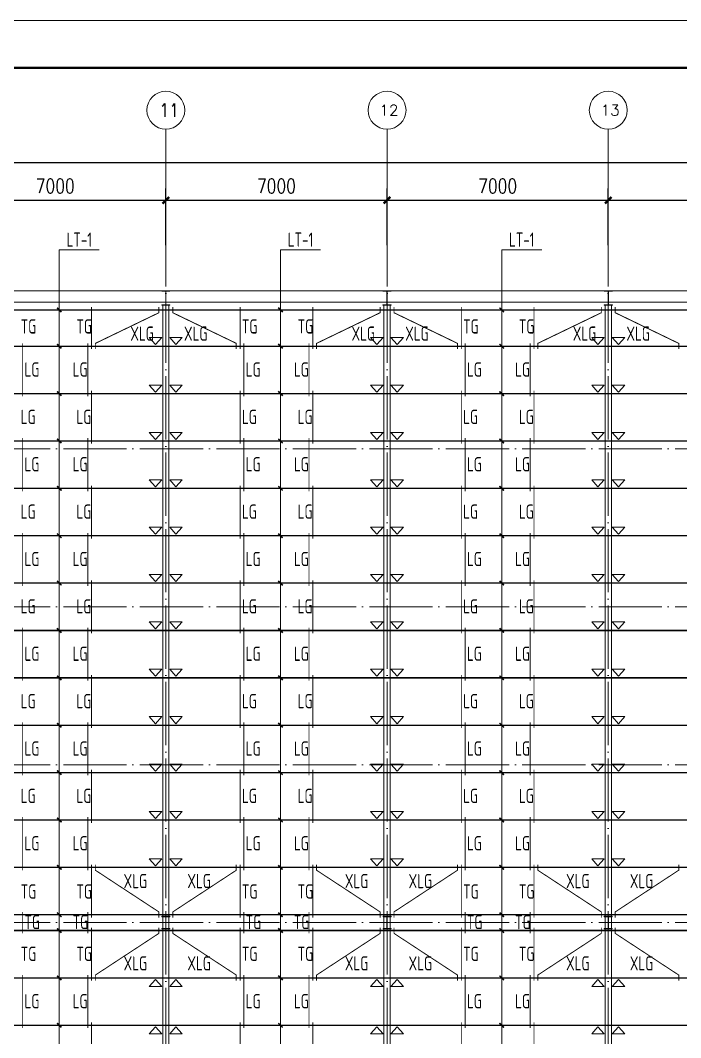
# Model space of a CAD drawing. Header units: millimetres. Extents: x 19781 to 898973, y -947928 to -267362.
# Drawn here: x 509533 to 530426, y -605011 to -572803 of the extents above; entities that cross this region are included whole.
import ezdxf

# ---------------------------------------------------------------- set-up
doc = ezdxf.new("R2010")
doc.units = ezdxf.units.MM
doc.header["$LTSCALE"] = 100
doc.linetypes.add('CENTER', pattern=[50.8, 31.75, -6.35, 6.35, -6.35])
doc.linetypes.add('DOTE', pattern=[2.42, 2, -0.2, 0.02, -0.2])
doc.layers.get('0').update_dxf_attribs({"lineweight": 18})
for name, color, linetype, lineweight in [('10', 7, 'Continuous', 18), ('AXIS', 3, 'Continuous', 18), ('AXIS_TEXT', 7, 'Continuous', 18), ('BORDER', 7, 'Continuous', 18), ('C', 6, 'CENTER', 18), ('DOTE', 1, 'DOTE', 18), ('PUB_DIM', 3, 'Continuous', 18), ('THICK', 6, 'Continuous', 18), ('卫浴', 7, 'Continuous', 18), ('数字', 3, 'Continuous', 20), ('构件号', 1, 'Continuous', 18), ('系杆支撑', 2, 'Continuous', 18), ('钢柱', 4, 'Continuous', 20), ('钢梁', 4, 'Continuous', 5)]:
    doc.layers.add(name, color=color, linetype=linetype, lineweight=lineweight)
doc.styles.add('_TCH_AXIS', font='complex.shx', dxfattribs={"bigfont": 'gbcbig.shx'})
doc.styles.add('COMPLEX', font='complex.shx', dxfattribs={"bigfont": 'gbcbig.shx'})
doc.styles.add('dim_font', font='simplex.shx', dxfattribs={"width": 0.8, "bigfont": 'gbcbig.shx'})
doc.styles.add('TSSD_REIN', font='tssdeng.shx', dxfattribs={"width": 0.7, "bigfont": 'hztxt.shx'})
doc.dimstyles.new('DIMN150', dxfattribs={"dimscale": 1.5, "dimtxt": 300, "dimasz": 1, "dimexe": 250, "dimexo": 300, "dimgap": 150, "dimtad": 1, "dimdec": 0, "dimzin": 0, "dimdsep": 46, "dimtxsty": 'dim_font', "dimblk": '_CAXARROW', "dimcen": 0.09, "dimdle": 2, "dimclrt": 7, "dimadec": 0, "dimazin": 0, "dimtfac": 1, "dimtdec": 0, "dimtix": 1, "dimtmove": 2, "dimatfit": 3, "dimfxl": 1, "dimtolj": 1, "dimtzin": 0, "dimarcsym": 0})
pattern_1 = [(45, (0, 0), (-7.07106781, 7.07106781), []), (45, (0, 2.5), (-7.07106781, 7.07106781), [])]

# ---------------------------------------------------------------- blocks, each defined once
blk = doc.blocks.new('_DIMX')
blk.add_line((-150, 0), (150, 0))
blk.add_lwpolyline([(-70, -70, 50, 50, 0), (70, 70, 50, 50, 0)], format="xyseb")
blk = doc.blocks.new('*X154')
at = {"layer": 'AXIS', "color": 0, "lineweight": -2, "transparency": 16777216}
for p, q in [((507136, -579920), (507136, -578123)), ((514136, -579920), (514136, -578123)), ((507138, -578498), (514135, -578498))]:
    blk.add_line(p, q, dxfattribs=at)
at = {"layer": 'AXIS', "color": 0, "lineweight": -2, "transparency": 16777216, "xscale": 1.5, "yscale": 1.5, "zscale": 1.5, "rotation": 180}
blk.add_blockref('_DIMX', (507136, -578498), dxfattribs=at)
at = {"layer": 'AXIS', "color": 0, "lineweight": -2, "transparency": 16777216, "xscale": 1.5, "yscale": 1.5, "zscale": 1.5}
blk.add_blockref('_DIMX', (514136, -578498), dxfattribs=at)
at = {"layer": 'AXIS', "color": 7, "transparency": 16777216, "insert": (510636, -578048), "char_height": 450, "width": 3805.71, "attachment_point": 5, "style": 'dim_font'}
blk.add_mtext('7000', dxfattribs=at)
blk = doc.blocks.new('_CAXARROW')
blk.add_hatch(color=0).paths.add_polyline_path([(0, 0), (-1, 0.125), (-1, -0.125)], flags=0)
blk = doc.blocks.new('*X155')
at = {"layer": 'AXIS', "color": 0, "lineweight": -2, "transparency": 16777216}
for p, q in [((514136, -579920), (514136, -578123)), ((521136, -579920), (521136, -578123)), ((514138, -578498), (521135, -578498))]:
    blk.add_line(p, q, dxfattribs=at)
at = {"layer": 'AXIS', "color": 0, "lineweight": -2, "transparency": 16777216, "xscale": 1.5, "yscale": 1.5, "zscale": 1.5, "rotation": 180}
blk.add_blockref('_DIMX', (514136, -578498), dxfattribs=at)
at = {"layer": 'AXIS', "color": 0, "lineweight": -2, "transparency": 16777216, "xscale": 1.5, "yscale": 1.5, "zscale": 1.5}
blk.add_blockref('_DIMX', (521136, -578498), dxfattribs=at)
at = {"layer": 'AXIS', "color": 7, "transparency": 16777216, "insert": (517636, -578048), "char_height": 450, "width": 3805.71, "attachment_point": 5, "style": 'dim_font'}
blk.add_mtext('7000', dxfattribs=at)
blk = doc.blocks.new('*X156')
at = {"layer": 'AXIS', "color": 0, "lineweight": -2, "transparency": 16777216}
for p, q in [((521136, -579920), (521136, -578123)), ((528136, -579920), (528136, -578123)), ((521138, -578498), (528135, -578498))]:
    blk.add_line(p, q, dxfattribs=at)
at = {"layer": 'AXIS', "color": 0, "lineweight": -2, "transparency": 16777216, "xscale": 1.5, "yscale": 1.5, "zscale": 1.5, "rotation": 180}
blk.add_blockref('_DIMX', (521136, -578498), dxfattribs=at)
at = {"layer": 'AXIS', "color": 0, "lineweight": -2, "transparency": 16777216, "xscale": 1.5, "yscale": 1.5, "zscale": 1.5}
blk.add_blockref('_DIMX', (528136, -578498), dxfattribs=at)
at = {"layer": 'AXIS', "color": 7, "transparency": 16777216, "insert": (524636, -578048), "char_height": 450, "width": 3805.71, "attachment_point": 5, "style": 'dim_font'}
blk.add_mtext('7000', dxfattribs=at)
blk = doc.blocks.new('*X157')
at = {"layer": 'AXIS', "color": 0, "lineweight": -2, "transparency": 16777216}
for p, q in [((528136, -579920), (528136, -578123)), ((535136, -579920), (535136, -578123)), ((528138, -578498), (535135, -578498))]:
    blk.add_line(p, q, dxfattribs=at)
at = {"layer": 'AXIS', "color": 0, "lineweight": -2, "transparency": 16777216, "xscale": 1.5, "yscale": 1.5, "zscale": 1.5, "rotation": 180}
blk.add_blockref('_DIMX', (528136, -578498), dxfattribs=at)
at = {"layer": 'AXIS', "color": 0, "lineweight": -2, "transparency": 16777216, "xscale": 1.5, "yscale": 1.5, "zscale": 1.5}
blk.add_blockref('_DIMX', (535136, -578498), dxfattribs=at)
at = {"layer": 'AXIS', "color": 7, "transparency": 16777216, "insert": (531636, -578048), "char_height": 450, "width": 3805.71, "attachment_point": 5, "style": 'dim_font'}
blk.add_mtext('7000', dxfattribs=at)
blk = doc.blocks.new('_AXISO')
blk.add_circle((0, 0), 0.5)
at = {"layer": 'AXIS_TEXT', "style": 'COMPLEX', "width": 1.04167}
blk.add_attdef('A', (-0.25, -0.28), '', height=0.56, dxfattribs=at)
blk = doc.blocks.new('*X160')
at = {"layer": 'AXIS', "color": 0, "lineweight": -2, "transparency": 16777216}
for p, q in [((444136, -579620), (444136, -576923)), ((542136, -579620), (542136, -576923)), ((444138, -577298), (542135, -577298))]:
    blk.add_line(p, q, dxfattribs=at)
at = {"layer": 'AXIS', "color": 0, "lineweight": -2, "transparency": 16777216, "xscale": 1.5, "yscale": 1.5, "zscale": 1.5, "rotation": 180}
blk.add_blockref('_DIMX', (444136, -577298), dxfattribs=at)
at = {"layer": 'AXIS', "color": 0, "lineweight": -2, "transparency": 16777216, "xscale": 1.5, "yscale": 1.5, "zscale": 1.5}
blk.add_blockref('_DIMX', (542136, -577298), dxfattribs=at)
at = {"layer": 'AXIS', "color": 7, "transparency": 16777216, "insert": (493136, -576848), "char_height": 450, "width": 4834.29, "attachment_point": 5, "style": 'dim_font'}
blk.add_mtext('98000', dxfattribs=at)

msp = doc.modelspace()

# ---------------------------------------------------------------- hatches: boundary and pattern name
at = {"layer": '10', "ltscale": 100}
h = msp.add_hatch(dxfattribs=at)
h.set_pattern_fill('金属', color=256, style=0, pattern_type=0)
h.set_pattern_definition(pattern_1)
h.paths.add_polyline_path([(514140.21, -581382.05), (514266.21, -581382.05), (514266.21, -581370.05), (514006.21, -581370.05), (514006.21, -581382.05), (514132.21, -581382.05), (514132.21, -581808.05), (514006.21, -581808.05), (514006.21, -581820.05), (514266.21, -581820.05), (514266.21, -581808.05), (514140.21, -581808.05)], flags=0)
h = msp.add_hatch(dxfattribs=at)
h.set_pattern_fill('金属', color=256, style=0, pattern_type=0)
h.set_pattern_definition(pattern_1)
h.paths.add_polyline_path([(521140.21, -581382.05), (521266.21, -581382.05), (521266.21, -581370.05), (521006.21, -581370.05), (521006.21, -581382.05), (521132.21, -581382.05), (521132.21, -581808.05), (521006.21, -581808.05), (521006.21, -581820.05), (521266.21, -581820.05), (521266.21, -581808.05), (521140.21, -581808.05)], flags=0)
h = msp.add_hatch(dxfattribs=at)
h.set_pattern_fill('金属', color=256, style=0, pattern_type=0)
h.set_pattern_definition(pattern_1)
h.paths.add_polyline_path([(528140.21, -581382.05), (528266.21, -581382.05), (528266.21, -581370.05), (528006.21, -581370.05), (528006.21, -581382.05), (528132.21, -581382.05), (528132.21, -581808.05), (528006.21, -581808.05), (528006.21, -581820.05), (528266.21, -581820.05), (528266.21, -581808.05), (528140.21, -581808.05)], flags=0)
h = msp.add_hatch(dxfattribs=at)
h.set_pattern_fill('金属', color=256, style=0, pattern_type=0)
h.set_pattern_definition(pattern_1)
h.paths.add_polyline_path([(514140.21, -601182.05), (514261.21, -601182.05), (514261.21, -601170.05), (514011.21, -601170.05), (514011.21, -601182.05), (514132.21, -601182.05), (514132.21, -601558.05), (514011.21, -601558.05), (514011.21, -601570.05), (514261.21, -601570.05), (514261.21, -601558.05), (514140.21, -601558.05)], flags=0)
h = msp.add_hatch(dxfattribs=at)
h.set_pattern_fill('金属', color=256, style=0, pattern_type=0)
h.set_pattern_definition(pattern_1)
h.paths.add_polyline_path([(521140.21, -601182.05), (521261.21, -601182.05), (521261.21, -601170.05), (521011.21, -601170.05), (521011.21, -601182.05), (521132.21, -601182.05), (521132.21, -601558.05), (521011.21, -601558.05), (521011.21, -601570.05), (521261.21, -601570.05), (521261.21, -601558.05), (521140.21, -601558.05)], flags=0)
h = msp.add_hatch(dxfattribs=at)
h.set_pattern_fill('金属', color=256, style=0, pattern_type=0)
h.set_pattern_definition(pattern_1)
h.paths.add_polyline_path([(528140.21, -601182.05), (528261.21, -601182.05), (528261.21, -601170.05), (528011.21, -601170.05), (528011.21, -601182.05), (528132.21, -601182.05), (528132.21, -601558.05), (528011.21, -601558.05), (528011.21, -601570.05), (528261.21, -601570.05), (528261.21, -601558.05), (528140.21, -601558.05)], flags=0)

# ---------------------------------------------------------------- linework, layer by layer
at = {"layer": 'AXIS'}
for p, q in [((514136.21, -580370.05), (514136.21, -576248.05)), ((521136.21, -580370.05), (521136.21, -576248.05)), ((528136.21, -580370.05), (528136.21, -576248.05))]:
    msp.add_line(p, q, dxfattribs=at)
at = {"layer": 'BORDER'}
msp.add_lwpolyline([(431826, -635802.53), (431826, -572802.53), (565476, -572802.53), (565476, -635802.53)], close=True, dxfattribs=at)
msp.add_lwpolyline([(435576, -634302.53, 75, 75, 0), (435576, -574302.53, 75, 75, 0), (563976, -574302.53, 75, 75, 0), (563976, -634302.53, 75, 75, 0)], format="xyseb", close=True, dxfattribs=at)
at = {"layer": 'C'}
for points in [[(510694.21, -581900.05, 50, 50, 0), (510834.21, -582040.05, 50, 50, 0)], [(517694.21, -581900.05, 50, 50, 0), (517834.21, -582040.05, 50, 50, 0)], [(524694.21, -581900.05, 50, 50, 0), (524834.21, -582040.05, 50, 50, 0)], [(510694.21, -583050.05, 50, 50, 0), (510834.21, -583190.05, 50, 50, 0)], [(517694.21, -583050.05, 50, 50, 0), (517834.21, -583190.05, 50, 50, 0)], [(524694.21, -583050.05, 50, 50, 0), (524834.21, -583190.05, 50, 50, 0)], [(510694.21, -584550.05, 50, 50, 0), (510834.21, -584690.05, 50, 50, 0)], [(517694.21, -584550.05, 50, 50, 0), (517834.21, -584690.05, 50, 50, 0)], [(524694.21, -584550.05, 50, 50, 0), (524834.21, -584690.05, 50, 50, 0)], [(510694.21, -586050.05, 50, 50, 0), (510834.21, -586190.05, 50, 50, 0)], [(517694.21, -586050.05, 50, 50, 0), (517834.21, -586190.05, 50, 50, 0)], [(524694.21, -586050.05, 50, 50, 0), (524834.21, -586190.05, 50, 50, 0)], [(510694.21, -587550.05, 50, 50, 0), (510834.21, -587690.05, 50, 50, 0)], [(517694.21, -587550.05, 50, 50, 0), (517834.21, -587690.05, 50, 50, 0)], [(524694.21, -587550.05, 50, 50, 0), (524834.21, -587690.05, 50, 50, 0)], [(510694.21, -589050.05, 50, 50, 0), (510834.21, -589190.05, 50, 50, 0)], [(517694.21, -589050.05, 50, 50, 0), (517834.21, -589190.05, 50, 50, 0)], [(524694.21, -589050.05, 50, 50, 0), (524834.21, -589190.05, 50, 50, 0)], [(510694.21, -590550.05, 50, 50, 0), (510834.21, -590690.05, 50, 50, 0)], [(517694.21, -590550.05, 50, 50, 0), (517834.21, -590690.05, 50, 50, 0)], [(524694.21, -590550.05, 50, 50, 0), (524834.21, -590690.05, 50, 50, 0)], [(510694.21, -592050.05, 50, 50, 0), (510834.21, -592190.05, 50, 50, 0)], [(517694.21, -592050.05, 50, 50, 0), (517834.21, -592190.05, 50, 50, 0)], [(524694.21, -592050.05, 50, 50, 0), (524834.21, -592190.05, 50, 50, 0)], [(510694.21, -593550.05, 50, 50, 0), (510834.21, -593690.05, 50, 50, 0)], [(517694.21, -593550.05, 50, 50, 0), (517834.21, -593690.05, 50, 50, 0)], [(524694.21, -593550.05, 50, 50, 0), (524834.21, -593690.05, 50, 50, 0)], [(510694.21, -595050.05, 50, 50, 0), (510834.21, -595190.05, 50, 50, 0)], [(517694.21, -595050.05, 50, 50, 0), (517834.21, -595190.05, 50, 50, 0)], [(524694.21, -595050.05, 50, 50, 0), (524834.21, -595190.05, 50, 50, 0)], [(510694.21, -596550.05, 50, 50, 0), (510834.21, -596690.05, 50, 50, 0)], [(517694.21, -596550.05, 50, 50, 0), (517834.21, -596690.05, 50, 50, 0)], [(524694.21, -596550.05, 50, 50, 0), (524834.21, -596690.05, 50, 50, 0)], [(510694.21, -598050.05, 50, 50, 0), (510834.21, -598190.05, 50, 50, 0)], [(517694.21, -598050.05, 50, 50, 0), (517834.21, -598190.05, 50, 50, 0)], [(524694.21, -598050.05, 50, 50, 0), (524834.21, -598190.05, 50, 50, 0)], [(510694.21, -599550.05, 50, 50, 0), (510834.21, -599690.05, 50, 50, 0)], [(517694.21, -599550.05, 50, 50, 0), (517834.21, -599690.05, 50, 50, 0)], [(524694.21, -599550.05, 50, 50, 0), (524834.21, -599690.05, 50, 50, 0)], [(510694.21, -601050.05, 50, 50, 0), (510834.21, -601190.05, 50, 50, 0)], [(517694.21, -601050.05, 50, 50, 0), (517834.21, -601190.05, 50, 50, 0)], [(524694.21, -601050.05, 50, 50, 0), (524834.21, -601190.05, 50, 50, 0)], [(510694.21, -601550.05, 50, 50, 0), (510834.21, -601690.05, 50, 50, 0)], [(517694.21, -601550.05, 50, 50, 0), (517834.21, -601690.05, 50, 50, 0)], [(524694.21, -601550.05, 50, 50, 0), (524834.21, -601690.05, 50, 50, 0)], [(510694.21, -603050.05, 50, 50, 0), (510834.21, -603190.05, 50, 50, 0)], [(517694.21, -603050.05, 50, 50, 0), (517834.21, -603190.05, 50, 50, 0)], [(524694.21, -603050.05, 50, 50, 0), (524834.21, -603190.05, 50, 50, 0)], [(510694.21, -604550.05, 50, 50, 0), (510834.21, -604690.05, 50, 50, 0)], [(517694.21, -604550.05, 50, 50, 0), (517834.21, -604690.05, 50, 50, 0)], [(524694.21, -604550.05, 50, 50, 0), (524834.21, -604690.05, 50, 50, 0)]]:
    msp.add_lwpolyline(points, format="xyseb", dxfattribs=at)
at = {"layer": 'DOTE', "linetype": 'DOTE', "ltscale": 10}
for p, q in [((514136.21, -622370.05), (514136.21, -580370.05)), ((521136.21, -622370.05), (521136.21, -580370.05)), ((528136.21, -622370.05), (528136.21, -580370.05)), ((443136.21, -581370.05), (543136.21, -581370.05)), ((443136.21, -586370.05), (543136.21, -586370.05)), ((443136.21, -591370.05), (543136.21, -591370.05)), ((443136.21, -596370.05), (543136.21, -596370.05)), ((443136.21, -601370.05), (543136.21, -601370.05))]:
    msp.add_line(p, q, dxfattribs=at)
at = {"layer": 'PUB_DIM', "color": 6, "linetype": 'Continuous'}
for points in [[(514009.39, -582847.79), (513811.04, -583070.41), (513612.68, -582847.79)], [(514656.39, -582847.79), (514458.04, -583070.41), (514259.68, -582847.79)], [(521009.39, -582847.79), (520811.04, -583070.41), (520612.68, -582847.79)], [(521656.39, -582847.79), (521458.04, -583070.41), (521259.68, -582847.79)], [(528009.39, -582847.79), (527811.04, -583070.41), (527612.68, -582847.79)], [(528656.39, -582847.79), (528458.04, -583070.41), (528259.68, -582847.79)], [(514009.39, -584347.79), (513811.04, -584570.41), (513612.68, -584347.79)], [(514656.39, -584347.79), (514458.04, -584570.41), (514259.68, -584347.79)], [(521009.39, -584347.79), (520811.04, -584570.41), (520612.68, -584347.79)], [(521656.39, -584347.79), (521458.04, -584570.41), (521259.68, -584347.79)], [(528009.39, -584347.79), (527811.04, -584570.41), (527612.68, -584347.79)], [(528656.39, -584347.79), (528458.04, -584570.41), (528259.68, -584347.79)], [(514009.39, -585847.79), (513811.04, -586070.41), (513612.68, -585847.79)], [(514656.39, -585847.79), (514458.04, -586070.41), (514259.68, -585847.79)], [(521009.39, -585847.79), (520811.04, -586070.41), (520612.68, -585847.79)], [(521656.39, -585847.79), (521458.04, -586070.41), (521259.68, -585847.79)], [(528009.39, -585847.79), (527811.04, -586070.41), (527612.68, -585847.79)], [(528656.39, -585847.79), (528458.04, -586070.41), (528259.68, -585847.79)], [(514009.39, -587347.79), (513811.04, -587570.41), (513612.68, -587347.79)], [(514656.39, -587347.79), (514458.04, -587570.41), (514259.68, -587347.79)], [(521009.39, -587347.79), (520811.04, -587570.41), (520612.68, -587347.79)], [(521656.39, -587347.79), (521458.04, -587570.41), (521259.68, -587347.79)], [(528009.39, -587347.79), (527811.04, -587570.41), (527612.68, -587347.79)], [(528656.39, -587347.79), (528458.04, -587570.41), (528259.68, -587347.79)], [(514009.39, -588847.79), (513811.04, -589070.41), (513612.68, -588847.79)], [(514656.39, -588847.79), (514458.04, -589070.41), (514259.68, -588847.79)], [(521009.39, -588847.79), (520811.04, -589070.41), (520612.68, -588847.79)], [(521656.39, -588847.79), (521458.04, -589070.41), (521259.68, -588847.79)], [(528009.39, -588847.79), (527811.04, -589070.41), (527612.68, -588847.79)], [(528656.39, -588847.79), (528458.04, -589070.41), (528259.68, -588847.79)], [(514009.39, -590347.79), (513811.04, -590570.41), (513612.68, -590347.79)], [(514656.39, -590347.79), (514458.04, -590570.41), (514259.68, -590347.79)], [(521009.39, -590347.79), (520811.04, -590570.41), (520612.68, -590347.79)], [(521656.39, -590347.79), (521458.04, -590570.41), (521259.68, -590347.79)], [(528009.39, -590347.79), (527811.04, -590570.41), (527612.68, -590347.79)], [(528656.39, -590347.79), (528458.04, -590570.41), (528259.68, -590347.79)], [(514009.39, -591847.79), (513811.04, -592070.41), (513612.68, -591847.79)], [(514656.39, -591847.79), (514458.04, -592070.41), (514259.68, -591847.79)], [(521009.39, -591847.79), (520811.04, -592070.41), (520612.68, -591847.79)], [(521656.39, -591847.79), (521458.04, -592070.41), (521259.68, -591847.79)], [(528009.39, -591847.79), (527811.04, -592070.41), (527612.68, -591847.79)], [(528656.39, -591847.79), (528458.04, -592070.41), (528259.68, -591847.79)], [(514009.39, -593347.79), (513811.04, -593570.41), (513612.68, -593347.79)], [(514656.39, -593347.79), (514458.04, -593570.41), (514259.68, -593347.79)], [(521009.39, -593347.79), (520811.04, -593570.41), (520612.68, -593347.79)], [(521656.39, -593347.79), (521458.04, -593570.41), (521259.68, -593347.79)], [(528009.39, -593347.79), (527811.04, -593570.41), (527612.68, -593347.79)], [(528656.39, -593347.79), (528458.04, -593570.41), (528259.68, -593347.79)], [(514009.39, -594847.79), (513811.04, -595070.41), (513612.68, -594847.79)], [(514656.39, -594847.79), (514458.04, -595070.41), (514259.68, -594847.79)], [(521009.39, -594847.79), (520811.04, -595070.41), (520612.68, -594847.79)], [(521656.39, -594847.79), (521458.04, -595070.41), (521259.68, -594847.79)], [(528009.39, -594847.79), (527811.04, -595070.41), (527612.68, -594847.79)], [(528656.39, -594847.79), (528458.04, -595070.41), (528259.68, -594847.79)], [(514009.39, -596347.79), (513811.04, -596570.41), (513612.68, -596347.79)], [(514656.39, -596347.79), (514458.04, -596570.41), (514259.68, -596347.79)], [(521009.39, -596347.79), (520811.04, -596570.41), (520612.68, -596347.79)], [(521656.39, -596347.79), (521458.04, -596570.41), (521259.68, -596347.79)], [(528009.39, -596347.79), (527811.04, -596570.41), (527612.68, -596347.79)], [(528656.39, -596347.79), (528458.04, -596570.41), (528259.68, -596347.79)], [(514009.39, -597847.79), (513811.04, -598070.41), (513612.68, -597847.79)], [(514656.39, -597847.79), (514458.04, -598070.41), (514259.68, -597847.79)], [(521009.39, -597847.79), (520811.04, -598070.41), (520612.68, -597847.79)], [(521656.39, -597847.79), (521458.04, -598070.41), (521259.68, -597847.79)], [(528009.39, -597847.79), (527811.04, -598070.41), (527612.68, -597847.79)], [(528656.39, -597847.79), (528458.04, -598070.41), (528259.68, -597847.79)], [(514009.39, -599347.79), (513811.04, -599570.41), (513612.68, -599347.79)], [(514656.39, -599347.79), (514458.04, -599570.41), (514259.68, -599347.79)], [(521009.39, -599347.79), (520811.04, -599570.41), (520612.68, -599347.79)], [(521656.39, -599347.79), (521458.04, -599570.41), (521259.68, -599347.79)], [(528009.39, -599347.79), (527811.04, -599570.41), (527612.68, -599347.79)], [(528656.39, -599347.79), (528458.04, -599570.41), (528259.68, -599347.79)], [(514009.39, -603392.32), (513811.04, -603169.69), (513612.68, -603392.32)], [(514656.39, -603392.32), (514458.04, -603169.69), (514259.68, -603392.32)], [(521009.39, -603392.32), (520811.04, -603169.69), (520612.68, -603392.32)], [(521656.39, -603392.32), (521458.04, -603169.69), (521259.68, -603392.32)], [(528009.39, -603392.32), (527811.04, -603169.69), (527612.68, -603392.32)], [(528656.39, -603392.32), (528458.04, -603169.69), (528259.68, -603392.32)], [(514009.39, -604892.32), (513811.04, -604669.69), (513612.68, -604892.32)], [(514656.39, -604892.32), (514458.04, -604669.69), (514259.68, -604892.32)], [(521009.39, -604892.32), (520811.04, -604669.69), (520612.68, -604892.32)], [(521656.39, -604892.32), (521458.04, -604669.69), (521259.68, -604892.32)], [(528009.39, -604892.32), (527811.04, -604669.69), (527612.68, -604892.32)], [(528656.39, -604892.32), (528458.04, -604669.69), (528259.68, -604892.32)]]:
    msp.add_lwpolyline(points, close=True, dxfattribs=at)
at = {"layer": 'THICK', "ltscale": 100}
for p, q in [((510764.21, -620770.05), (510764.21, -580069.48)), ((510764.21, -580069.48), (512030.21, -580069.48)), ((517764.21, -620770.05), (517764.21, -580069.48)), ((517764.21, -580069.48), (519030.21, -580069.48)), ((524764.21, -620770.05), (524764.21, -580069.48)), ((524764.21, -580069.48), (526030.21, -580069.48))]:
    msp.add_line(p, q, dxfattribs=at)
at = {"layer": '卫浴', "ltscale": 100}
msp.add_lwpolyline([(542136.21, -581370.05), (542136.21, -581720.05), (444136.21, -581720.05), (444136.21, -581370.05)], close=True, dxfattribs=at)
at = {"layer": '构件号'}
for points in [[(542136.21, -581970.05, 45, 45, 0), (444136.21, -581970.05, 45, 45, 0)], [(542136.21, -583120.05, 45, 45, 0), (444136.21, -583120.05, 45, 45, 0)], [(542136.21, -584620.05, 45, 45, 0), (444136.21, -584620.05, 45, 45, 0)], [(542136.21, -586120.05, 45, 45, 0), (444136.21, -586120.05, 45, 45, 0)], [(542136.21, -587620.05, 45, 45, 0), (444136.21, -587620.05, 45, 45, 0)], [(542136.21, -589120.05, 45, 45, 0), (444136.21, -589120.05, 45, 45, 0)], [(542136.21, -590620.05, 45, 45, 0), (444136.21, -590620.05, 45, 45, 0)], [(542136.21, -592120.05, 45, 45, 0), (444136.21, -592120.05, 45, 45, 0)], [(542136.21, -593620.05, 45, 45, 0), (444136.21, -593620.05, 45, 45, 0)], [(542136.21, -595120.05, 45, 45, 0), (444136.21, -595120.05, 45, 45, 0)], [(542136.21, -596620.05, 45, 45, 0), (444136.21, -596620.05, 45, 45, 0)], [(542136.21, -598120.05, 45, 45, 0), (444136.21, -598120.05, 45, 45, 0)], [(542136.21, -599620.05, 45, 45, 0), (444136.21, -599620.05, 45, 45, 0)], [(542136.21, -601120.05, 45, 45, 0), (444136.21, -601120.05, 45, 45, 0)], [(542136.21, -601620.05, 45, 45, 0), (444136.21, -601620.05, 45, 45, 0)], [(542136.21, -603120.05, 45, 45, 0), (444136.21, -603120.05, 45, 45, 0)], [(542136.21, -604620.05, 45, 45, 0), (444136.21, -604620.05, 45, 45, 0)]]:
    msp.add_lwpolyline(points, format="xyseb", dxfattribs=at)
at = {"layer": '系杆支撑'}
for points in [[(511786.21, -583210.21, 30, 30, 0), (511786.21, -581880.24, 30, 30, 0)], [(513916.09, -581880.24, 30, 30, 0), (513916.09, -582059.87, 30, 30, 0), (511906.21, -583029.89, 30, 30, 0), (511906.21, -583210.21, 30, 30, 0)], [(514356.33, -581880.24, 30, 30, 0), (514356.33, -582059.87, 30, 30, 0), (516366.21, -583029.89, 30, 30, 0), (516366.21, -583210.21, 30, 30, 0)], [(516486.21, -583210.21, 30, 30, 0), (516486.21, -581880.24, 30, 30, 0)], [(518786.21, -583210.21, 30, 30, 0), (518786.21, -581880.24, 30, 30, 0)], [(520916.09, -581880.24, 30, 30, 0), (520916.09, -582059.87, 30, 30, 0), (518906.21, -583029.89, 30, 30, 0), (518906.21, -583210.21, 30, 30, 0)], [(521356.33, -581880.24, 30, 30, 0), (521356.33, -582059.87, 30, 30, 0), (523366.21, -583029.89, 30, 30, 0), (523366.21, -583210.21, 30, 30, 0)], [(523486.21, -583210.21, 30, 30, 0), (523486.21, -581880.24, 30, 30, 0)], [(525786.21, -583210.21, 30, 30, 0), (525786.21, -581880.24, 30, 30, 0)], [(527916.09, -581880.24, 30, 30, 0), (527916.09, -582059.87, 30, 30, 0), (525906.21, -583029.89, 30, 30, 0), (525906.21, -583210.21, 30, 30, 0)], [(528356.33, -581880.24, 30, 30, 0), (528356.33, -582059.87, 30, 30, 0), (530366.21, -583029.89, 30, 30, 0), (530366.21, -583210.21, 30, 30, 0)], [(509606.21, -584710.21, 30, 30, 0), (509606.21, -583030.24, 30, 30, 0)], [(511666.21, -584710.21, 30, 30, 0), (511666.21, -583030.24, 30, 30, 0)], [(516606.21, -584710.21, 30, 30, 0), (516606.21, -583030.24, 30, 30, 0)], [(518666.21, -584710.21, 30, 30, 0), (518666.21, -583030.24, 30, 30, 0)], [(523606.21, -584710.21, 30, 30, 0), (523606.21, -583030.24, 30, 30, 0)], [(525666.21, -584710.21, 30, 30, 0), (525666.21, -583030.24, 30, 30, 0)], [(511786.21, -586210.21, 30, 30, 0), (511786.21, -584530.24, 30, 30, 0)], [(516486.21, -586210.21, 30, 30, 0), (516486.21, -584530.24, 30, 30, 0)], [(518786.21, -586210.21, 30, 30, 0), (518786.21, -584530.24, 30, 30, 0)], [(523486.21, -586210.21, 30, 30, 0), (523486.21, -584530.24, 30, 30, 0)], [(525786.21, -586210.21, 30, 30, 0), (525786.21, -584530.24, 30, 30, 0)], [(509606.21, -587710.21, 30, 30, 0), (509606.21, -586030.24, 30, 30, 0)], [(511666.21, -587710.21, 30, 30, 0), (511666.21, -586030.24, 30, 30, 0)], [(516606.21, -587710.21, 30, 30, 0), (516606.21, -586030.24, 30, 30, 0)], [(518666.21, -587710.21, 30, 30, 0), (518666.21, -586030.24, 30, 30, 0)], [(523606.21, -587710.21, 30, 30, 0), (523606.21, -586030.24, 30, 30, 0)], [(525666.21, -587710.21, 30, 30, 0), (525666.21, -586030.24, 30, 30, 0)], [(511786.21, -589210.21, 30, 30, 0), (511786.21, -587530.24, 30, 30, 0)], [(516486.21, -589210.21, 30, 30, 0), (516486.21, -587530.24, 30, 30, 0)], [(518786.21, -589210.21, 30, 30, 0), (518786.21, -587530.24, 30, 30, 0)], [(523486.21, -589210.21, 30, 30, 0), (523486.21, -587530.24, 30, 30, 0)], [(525786.21, -589210.21, 30, 30, 0), (525786.21, -587530.24, 30, 30, 0)], [(509606.21, -590710.21, 30, 30, 0), (509606.21, -589030.24, 30, 30, 0)], [(511666.21, -590710.21, 30, 30, 0), (511666.21, -589030.24, 30, 30, 0)], [(516606.21, -590710.21, 30, 30, 0), (516606.21, -589030.24, 30, 30, 0)], [(518666.21, -590710.21, 30, 30, 0), (518666.21, -589030.24, 30, 30, 0)], [(523606.21, -590710.21, 30, 30, 0), (523606.21, -589030.24, 30, 30, 0)], [(525666.21, -590710.21, 30, 30, 0), (525666.21, -589030.24, 30, 30, 0)], [(511786.21, -592210.21, 30, 30, 0), (511786.21, -590530.24, 30, 30, 0)], [(516486.21, -592210.21, 30, 30, 0), (516486.21, -590530.24, 30, 30, 0)], [(518786.21, -592210.21, 30, 30, 0), (518786.21, -590530.24, 30, 30, 0)], [(523486.21, -592210.21, 30, 30, 0), (523486.21, -590530.24, 30, 30, 0)], [(525786.21, -592210.21, 30, 30, 0), (525786.21, -590530.24, 30, 30, 0)], [(509606.21, -593710.21, 30, 30, 0), (509606.21, -592030.24, 30, 30, 0)], [(511666.21, -593710.21, 30, 30, 0), (511666.21, -592030.24, 30, 30, 0)], [(516606.21, -593710.21, 30, 30, 0), (516606.21, -592030.24, 30, 30, 0)], [(518666.21, -593710.21, 30, 30, 0), (518666.21, -592030.24, 30, 30, 0)], [(523606.21, -593710.21, 30, 30, 0), (523606.21, -592030.24, 30, 30, 0)], [(525666.21, -593710.21, 30, 30, 0), (525666.21, -592030.24, 30, 30, 0)], [(511786.21, -595210.21, 30, 30, 0), (511786.21, -593530.24, 30, 30, 0)], [(516486.21, -595210.21, 30, 30, 0), (516486.21, -593530.24, 30, 30, 0)], [(518786.21, -595210.21, 30, 30, 0), (518786.21, -593530.24, 30, 30, 0)], [(523486.21, -595210.21, 30, 30, 0), (523486.21, -593530.24, 30, 30, 0)], [(525786.21, -595210.21, 30, 30, 0), (525786.21, -593530.24, 30, 30, 0)], [(509606.21, -596710.21, 30, 30, 0), (509606.21, -595030.24, 30, 30, 0)], [(511666.21, -596710.21, 30, 30, 0), (511666.21, -595030.24, 30, 30, 0)], [(516606.21, -596710.21, 30, 30, 0), (516606.21, -595030.24, 30, 30, 0)], [(518666.21, -596710.21, 30, 30, 0), (518666.21, -595030.24, 30, 30, 0)], [(523606.21, -596710.21, 30, 30, 0), (523606.21, -595030.24, 30, 30, 0)], [(525666.21, -596710.21, 30, 30, 0), (525666.21, -595030.24, 30, 30, 0)], [(511786.21, -598210.21, 30, 30, 0), (511786.21, -596530.24, 30, 30, 0)], [(516486.21, -598210.21, 30, 30, 0), (516486.21, -596530.24, 30, 30, 0)], [(518786.21, -598210.21, 30, 30, 0), (518786.21, -596530.24, 30, 30, 0)], [(523486.21, -598210.21, 30, 30, 0), (523486.21, -596530.24, 30, 30, 0)], [(525786.21, -598210.21, 30, 30, 0), (525786.21, -596530.24, 30, 30, 0)], [(509606.21, -599710.21, 30, 30, 0), (509606.21, -598030.24, 30, 30, 0)], [(511666.21, -599710.21, 30, 30, 0), (511666.21, -598030.24, 30, 30, 0)], [(516606.21, -599710.21, 30, 30, 0), (516606.21, -598030.24, 30, 30, 0)], [(518666.21, -599710.21, 30, 30, 0), (518666.21, -598030.24, 30, 30, 0)], [(523606.21, -599710.21, 30, 30, 0), (523606.21, -598030.24, 30, 30, 0)], [(525666.21, -599710.21, 30, 30, 0), (525666.21, -598030.24, 30, 30, 0)], [(511786.21, -599529.89, 30, 30, 0), (511786.21, -601209.87, 30, 30, 0)], [(513916.09, -601209.87, 30, 30, 0), (513916.09, -601030.24, 30, 30, 0), (511906.21, -599710.21, 30, 30, 0), (511906.21, -599529.89, 30, 30, 0)], [(514356.33, -601209.87, 30, 30, 0), (514356.33, -601030.24, 30, 30, 0), (516366.21, -599710.21, 30, 30, 0), (516366.21, -599529.89, 30, 30, 0)], [(516486.21, -599529.89, 30, 30, 0), (516486.21, -601209.87, 30, 30, 0)], [(518786.21, -599529.89, 30, 30, 0), (518786.21, -601209.87, 30, 30, 0)], [(520916.09, -601209.87, 30, 30, 0), (520916.09, -601030.24, 30, 30, 0), (518906.21, -599710.21, 30, 30, 0), (518906.21, -599529.89, 30, 30, 0)], [(521356.33, -601209.87, 30, 30, 0), (521356.33, -601030.24, 30, 30, 0), (523366.21, -599710.21, 30, 30, 0), (523366.21, -599529.89, 30, 30, 0)], [(523486.21, -599529.89, 30, 30, 0), (523486.21, -601209.87, 30, 30, 0)], [(525786.21, -599529.89, 30, 30, 0), (525786.21, -601209.87, 30, 30, 0)], [(527916.09, -601209.87, 30, 30, 0), (527916.09, -601030.24, 30, 30, 0), (525906.21, -599710.21, 30, 30, 0), (525906.21, -599529.89, 30, 30, 0)], [(528356.33, -601209.87, 30, 30, 0), (528356.33, -601030.24, 30, 30, 0), (530366.21, -599710.21, 30, 30, 0), (530366.21, -599529.89, 30, 30, 0)], [(509606.21, -601709.87, 30, 30, 0), (509606.21, -601030.24, 30, 30, 0)], [(511666.21, -601709.87, 30, 30, 0), (511666.21, -601030.24, 30, 30, 0)], [(516606.21, -601709.87, 30, 30, 0), (516606.21, -601030.24, 30, 30, 0)], [(518666.21, -601709.87, 30, 30, 0), (518666.21, -601030.24, 30, 30, 0)], [(523606.21, -601709.87, 30, 30, 0), (523606.21, -601030.24, 30, 30, 0)], [(525666.21, -601709.87, 30, 30, 0), (525666.21, -601030.24, 30, 30, 0)], [(511786.21, -603210.21, 30, 30, 0), (511786.21, -601530.24, 30, 30, 0)], [(513916.09, -601530.24, 30, 30, 0), (513916.09, -601709.87, 30, 30, 0), (511906.21, -603029.89, 30, 30, 0), (511906.21, -603210.21, 30, 30, 0)], [(514356.33, -601530.24, 30, 30, 0), (514356.33, -601709.87, 30, 30, 0), (516366.21, -603029.89, 30, 30, 0), (516366.21, -603210.21, 30, 30, 0)], [(516486.21, -603210.21, 30, 30, 0), (516486.21, -601530.24, 30, 30, 0)], [(518786.21, -603210.21, 30, 30, 0), (518786.21, -601530.24, 30, 30, 0)], [(520916.09, -601530.24, 30, 30, 0), (520916.09, -601709.87, 30, 30, 0), (518906.21, -603029.89, 30, 30, 0), (518906.21, -603210.21, 30, 30, 0)], [(521356.33, -601530.24, 30, 30, 0), (521356.33, -601709.87, 30, 30, 0), (523366.21, -603029.89, 30, 30, 0), (523366.21, -603210.21, 30, 30, 0)], [(523486.21, -603210.21, 30, 30, 0), (523486.21, -601530.24, 30, 30, 0)], [(525786.21, -603210.21, 30, 30, 0), (525786.21, -601530.24, 30, 30, 0)], [(527916.09, -601530.24, 30, 30, 0), (527916.09, -601709.87, 30, 30, 0), (525906.21, -603029.89, 30, 30, 0), (525906.21, -603210.21, 30, 30, 0)], [(528356.33, -601530.24, 30, 30, 0), (528356.33, -601709.87, 30, 30, 0), (530366.21, -603029.89, 30, 30, 0), (530366.21, -603210.21, 30, 30, 0)], [(509606.21, -604710.21, 30, 30, 0), (509606.21, -603030.24, 30, 30, 0)], [(511666.21, -604710.21, 30, 30, 0), (511666.21, -603030.24, 30, 30, 0)], [(516606.21, -604710.21, 30, 30, 0), (516606.21, -603030.24, 30, 30, 0)], [(518666.21, -604710.21, 30, 30, 0), (518666.21, -603030.24, 30, 30, 0)], [(523606.21, -604710.21, 30, 30, 0), (523606.21, -603030.24, 30, 30, 0)], [(525666.21, -604710.21, 30, 30, 0), (525666.21, -603030.24, 30, 30, 0)], [(511786.21, -606210.21, 30, 30, 0), (511786.21, -604530.24, 30, 30, 0)], [(516486.21, -606210.21, 30, 30, 0), (516486.21, -604530.24, 30, 30, 0)], [(518786.21, -606210.21, 30, 30, 0), (518786.21, -604530.24, 30, 30, 0)], [(523486.21, -606210.21, 30, 30, 0), (523486.21, -604530.24, 30, 30, 0)], [(525786.21, -606210.21, 30, 30, 0), (525786.21, -604530.24, 30, 30, 0)]]:
    msp.add_lwpolyline(points, format="xyseb", dxfattribs=at)
at = {"layer": '钢柱', "ltscale": 100}
for points in [[(514140.21, -581382.05), (514266.21, -581382.05), (514266.21, -581370.05), (514006.21, -581370.05), (514006.21, -581382.05), (514132.21, -581382.05), (514132.21, -581808.05), (514006.21, -581808.05), (514006.21, -581820.05), (514266.21, -581820.05), (514266.21, -581808.05), (514140.21, -581808.05)], [(521140.21, -581382.05), (521266.21, -581382.05), (521266.21, -581370.05), (521006.21, -581370.05), (521006.21, -581382.05), (521132.21, -581382.05), (521132.21, -581808.05), (521006.21, -581808.05), (521006.21, -581820.05), (521266.21, -581820.05), (521266.21, -581808.05), (521140.21, -581808.05)], [(528140.21, -581382.05), (528266.21, -581382.05), (528266.21, -581370.05), (528006.21, -581370.05), (528006.21, -581382.05), (528132.21, -581382.05), (528132.21, -581808.05), (528006.21, -581808.05), (528006.21, -581820.05), (528266.21, -581820.05), (528266.21, -581808.05), (528140.21, -581808.05)], [(514140.21, -601182.05), (514261.21, -601182.05), (514261.21, -601170.05), (514011.21, -601170.05), (514011.21, -601182.05), (514132.21, -601182.05), (514132.21, -601558.05), (514011.21, -601558.05), (514011.21, -601570.05), (514261.21, -601570.05), (514261.21, -601558.05), (514140.21, -601558.05)], [(521140.21, -601182.05), (521261.21, -601182.05), (521261.21, -601170.05), (521011.21, -601170.05), (521011.21, -601182.05), (521132.21, -601182.05), (521132.21, -601558.05), (521011.21, -601558.05), (521011.21, -601570.05), (521261.21, -601570.05), (521261.21, -601558.05), (521140.21, -601558.05)], [(528140.21, -601182.05), (528261.21, -601182.05), (528261.21, -601170.05), (528011.21, -601170.05), (528011.21, -601182.05), (528132.21, -601182.05), (528132.21, -601558.05), (528011.21, -601558.05), (528011.21, -601570.05), (528261.21, -601570.05), (528261.21, -601558.05), (528140.21, -601558.05)]]:
    msp.add_lwpolyline(points, close=True, dxfattribs=at)
at = {"layer": '钢梁', "ltscale": 100}
for p, q in [((514036.21, -620920.05), (514036.21, -581820.05)), ((514236.21, -620920.05), (514236.21, -581820.05)), ((521036.21, -620920.05), (521036.21, -581820.05)), ((521236.21, -620920.05), (521236.21, -581820.05)), ((528036.21, -620920.05), (528036.21, -581820.05)), ((528236.21, -620920.05), (528236.21, -581820.05))]:
    msp.add_line(p, q, dxfattribs=at)

# ---------------------------------------------------------------- block references
at = {"layer": 'AXIS'}
ref = msp.add_blockref('_AXISO', (514136.21, -575648.05), dxfattribs=dict(at, xscale=1200, yscale=1200, zscale=1200))
ref.add_attrib('A', '11', (513928.66, -575855.6), dxfattribs={"layer": 'AXIS_TEXT', "height": 415.091, "style": '_TCH_AXIS', "width": 0.875})
ref = msp.add_blockref('_AXISO', (521136.21, -575648.05), dxfattribs=dict(at, xscale=1200, yscale=1200, zscale=1200))
ref.add_attrib('A', '12', (520892.78, -575818.45), dxfattribs={"layer": 'AXIS_TEXT', "height": 340.802, "style": '_TCH_AXIS', "width": 1.03448})
ref = msp.add_blockref('_AXISO', (528136.21, -575648.05), dxfattribs=dict(at, xscale=1200, yscale=1200, zscale=1200))
ref.add_attrib('A', '13', (527892.78, -575818.45), dxfattribs={"layer": 'AXIS_TEXT', "height": 340.802, "style": '_TCH_AXIS', "width": 1.03448})

# ---------------------------------------------------------------- texts
at = {"layer": '数字', "ltscale": 100, "style": 'TSSD_REIN', "width": 0.7}
for s, p in [('LT-1', (510993.91, -579969.48)), ('LT-1', (517993.91, -579969.48)), ('LT-1', (524993.91, -579969.48)), ('TG', (509543.58, -582718.83)), ('TG', (511307.58, -582718.83)), ('TG', (516543.58, -582718.83)), ('TG', (518307.58, -582718.83)), ('TG', (523543.58, -582718.83)), ('TG', (525307.58, -582718.83)), ('XLG', (513013.79, -582946.48)), ('XLG', (514710.79, -582946.48)), ('XLG', (520013.79, -582946.48)), ('XLG', (521710.79, -582946.48)), ('XLG', (527013.79, -582946.48)), ('XLG', (528710.79, -582946.48)), ('LG', (509663.58, -584081.83)), ('LG', (511187.58, -584081.83)), ('LG', (516663.58, -584081.83)), ('LG', (518187.58, -584081.83)), ('LG', (523663.58, -584081.83)), ('LG', (525187.58, -584081.83)), ('LG', (509543.58, -585581.83)), ('LG', (511307.58, -585581.83)), ('LG', (516543.58, -585581.83)), ('LG', (518307.58, -585581.83)), ('LG', (523543.58, -585581.83)), ('LG', (525307.58, -585581.83)), ('LG', (509663.58, -587081.83)), ('LG', (511187.58, -587081.83)), ('LG', (516663.58, -587081.83)), ('LG', (518187.58, -587081.83)), ('LG', (523663.58, -587081.83)), ('LG', (525187.58, -587081.83)), ('LG', (509543.58, -588581.83)), ('LG', (511307.58, -588581.83)), ('LG', (516543.58, -588581.83)), ('LG', (518307.58, -588581.83)), ('LG', (523543.58, -588581.83)), ('LG', (525307.58, -588581.83)), ('LG', (509663.58, -590081.83)), ('LG', (511187.58, -590081.83)), ('LG', (516663.58, -590081.83)), ('LG', (518187.58, -590081.83)), ('LG', (523663.58, -590081.83)), ('LG', (525187.58, -590081.83)), ('LG', (509543.58, -591581.83)), ('LG', (511307.58, -591581.83)), ('LG', (516543.58, -591581.83)), ('LG', (518307.58, -591581.83)), ('LG', (523543.58, -591581.83)), ('LG', (525307.58, -591581.83)), ('LG', (509663.58, -593081.83)), ('LG', (511187.58, -593081.83)), ('LG', (516663.58, -593081.83)), ('LG', (518187.58, -593081.83)), ('LG', (523663.58, -593081.83)), ('LG', (525187.58, -593081.83)), ('LG', (509543.58, -594581.83)), ('LG', (511307.58, -594581.83)), ('LG', (516543.58, -594581.83)), ('LG', (518307.58, -594581.83)), ('LG', (523543.58, -594581.83)), ('LG', (525307.58, -594581.83)), ('LG', (509663.58, -596081.83)), ('LG', (511187.58, -596081.83)), ('LG', (516663.58, -596081.83)), ('LG', (518187.58, -596081.83)), ('LG', (523663.58, -596081.83)), ('LG', (525187.58, -596081.83)), ('LG', (509543.58, -597581.83)), ('LG', (511307.58, -597581.83)), ('LG', (516543.58, -597581.83)), ('LG', (518307.58, -597581.83)), ('LG', (523543.58, -597581.83)), ('LG', (525307.58, -597581.83)), ('LG', (509663.58, -599081.83)), ('LG', (511187.58, -599081.83)), ('LG', (516663.58, -599081.83)), ('LG', (518187.58, -599081.83)), ('LG', (523663.58, -599081.83)), ('LG', (525187.58, -599081.83)), ('XLG', (512800.79, -600279.48)), ('XLG', (514818.79, -600279.48)), ('XLG', (519800.79, -600279.48)), ('XLG', (521818.79, -600279.48)), ('XLG', (526800.79, -600279.48)), ('XLG', (528818.79, -600279.48)), ('TG', (509543.58, -600608.83)), ('TG', (511307.58, -600608.83)), ('TG', (516543.58, -600608.83)), ('TG', (518307.58, -600608.83)), ('TG', (523543.58, -600608.83)), ('TG', (525307.58, -600608.83)), ('TG', (509663.58, -601577.83)), ('TG', (511187.58, -601577.83)), ('TG', (516663.58, -601577.83)), ('TG', (518187.58, -601577.83)), ('TG', (523663.58, -601577.83)), ('TG', (525187.58, -601577.83)), ('TG', (509543.58, -602581.83)), ('TG', (511307.58, -602581.83)), ('TG', (516543.58, -602581.83)), ('TG', (518307.58, -602581.83)), ('TG', (523543.58, -602581.83)), ('TG', (525307.58, -602581.83)), ('XLG', (512800.79, -602884.48)), ('XLG', (514818.79, -602884.48)), ('XLG', (519800.79, -602884.48)), ('XLG', (521818.79, -602884.48)), ('XLG', (526800.79, -602884.48)), ('XLG', (528818.79, -602884.48)), ('LG', (509663.58, -604081.83)), ('LG', (511187.58, -604081.83)), ('LG', (516663.58, -604081.83)), ('LG', (518187.58, -604081.83)), ('LG', (523663.58, -604081.83)), ('LG', (525187.58, -604081.83))]:
    msp.add_text(s, height=450, dxfattribs=at).set_placement(p)

# ---------------------------------------------------------------- dimensions: what is measured, and where the dimension line sits
at = {"layer": 'AXIS'}
for base, p1, p2, picture, middle in [((542136.21, -577298.05), (444136.21, -580070.05), (542136.21, -580070.05), '*X160', (493136.21, -576848.05)), ((514136.21, -578498.05), (507136.21, -580370.05), (514136.21, -580370.05), '*X154', (510636.21, -578048.05)), ((521136.21, -578498.05), (514136.21, -580370.05), (521136.21, -580370.05), '*X155', (517636.21, -578048.05)), ((528136.21, -578498.05), (521136.21, -580370.05), (528136.21, -580370.05), '*X156', (524636.21, -578048.05)), ((535136.21, -578498.05), (528136.21, -580370.05), (535136.21, -580370.05), '*X157', (531636.21, -578048.05))]:
    dim = msp.add_linear_dim(base=base, p1=p1, p2=p2, dimstyle='DIMN150', override={"dimsah": 1, "dimtzin": 0}, dxfattribs=at)
    dim.commit()
    dim.dimension.update_dxf_attribs({"geometry": picture, "text_midpoint": middle})

doc.saveas('drawing.dxf')
